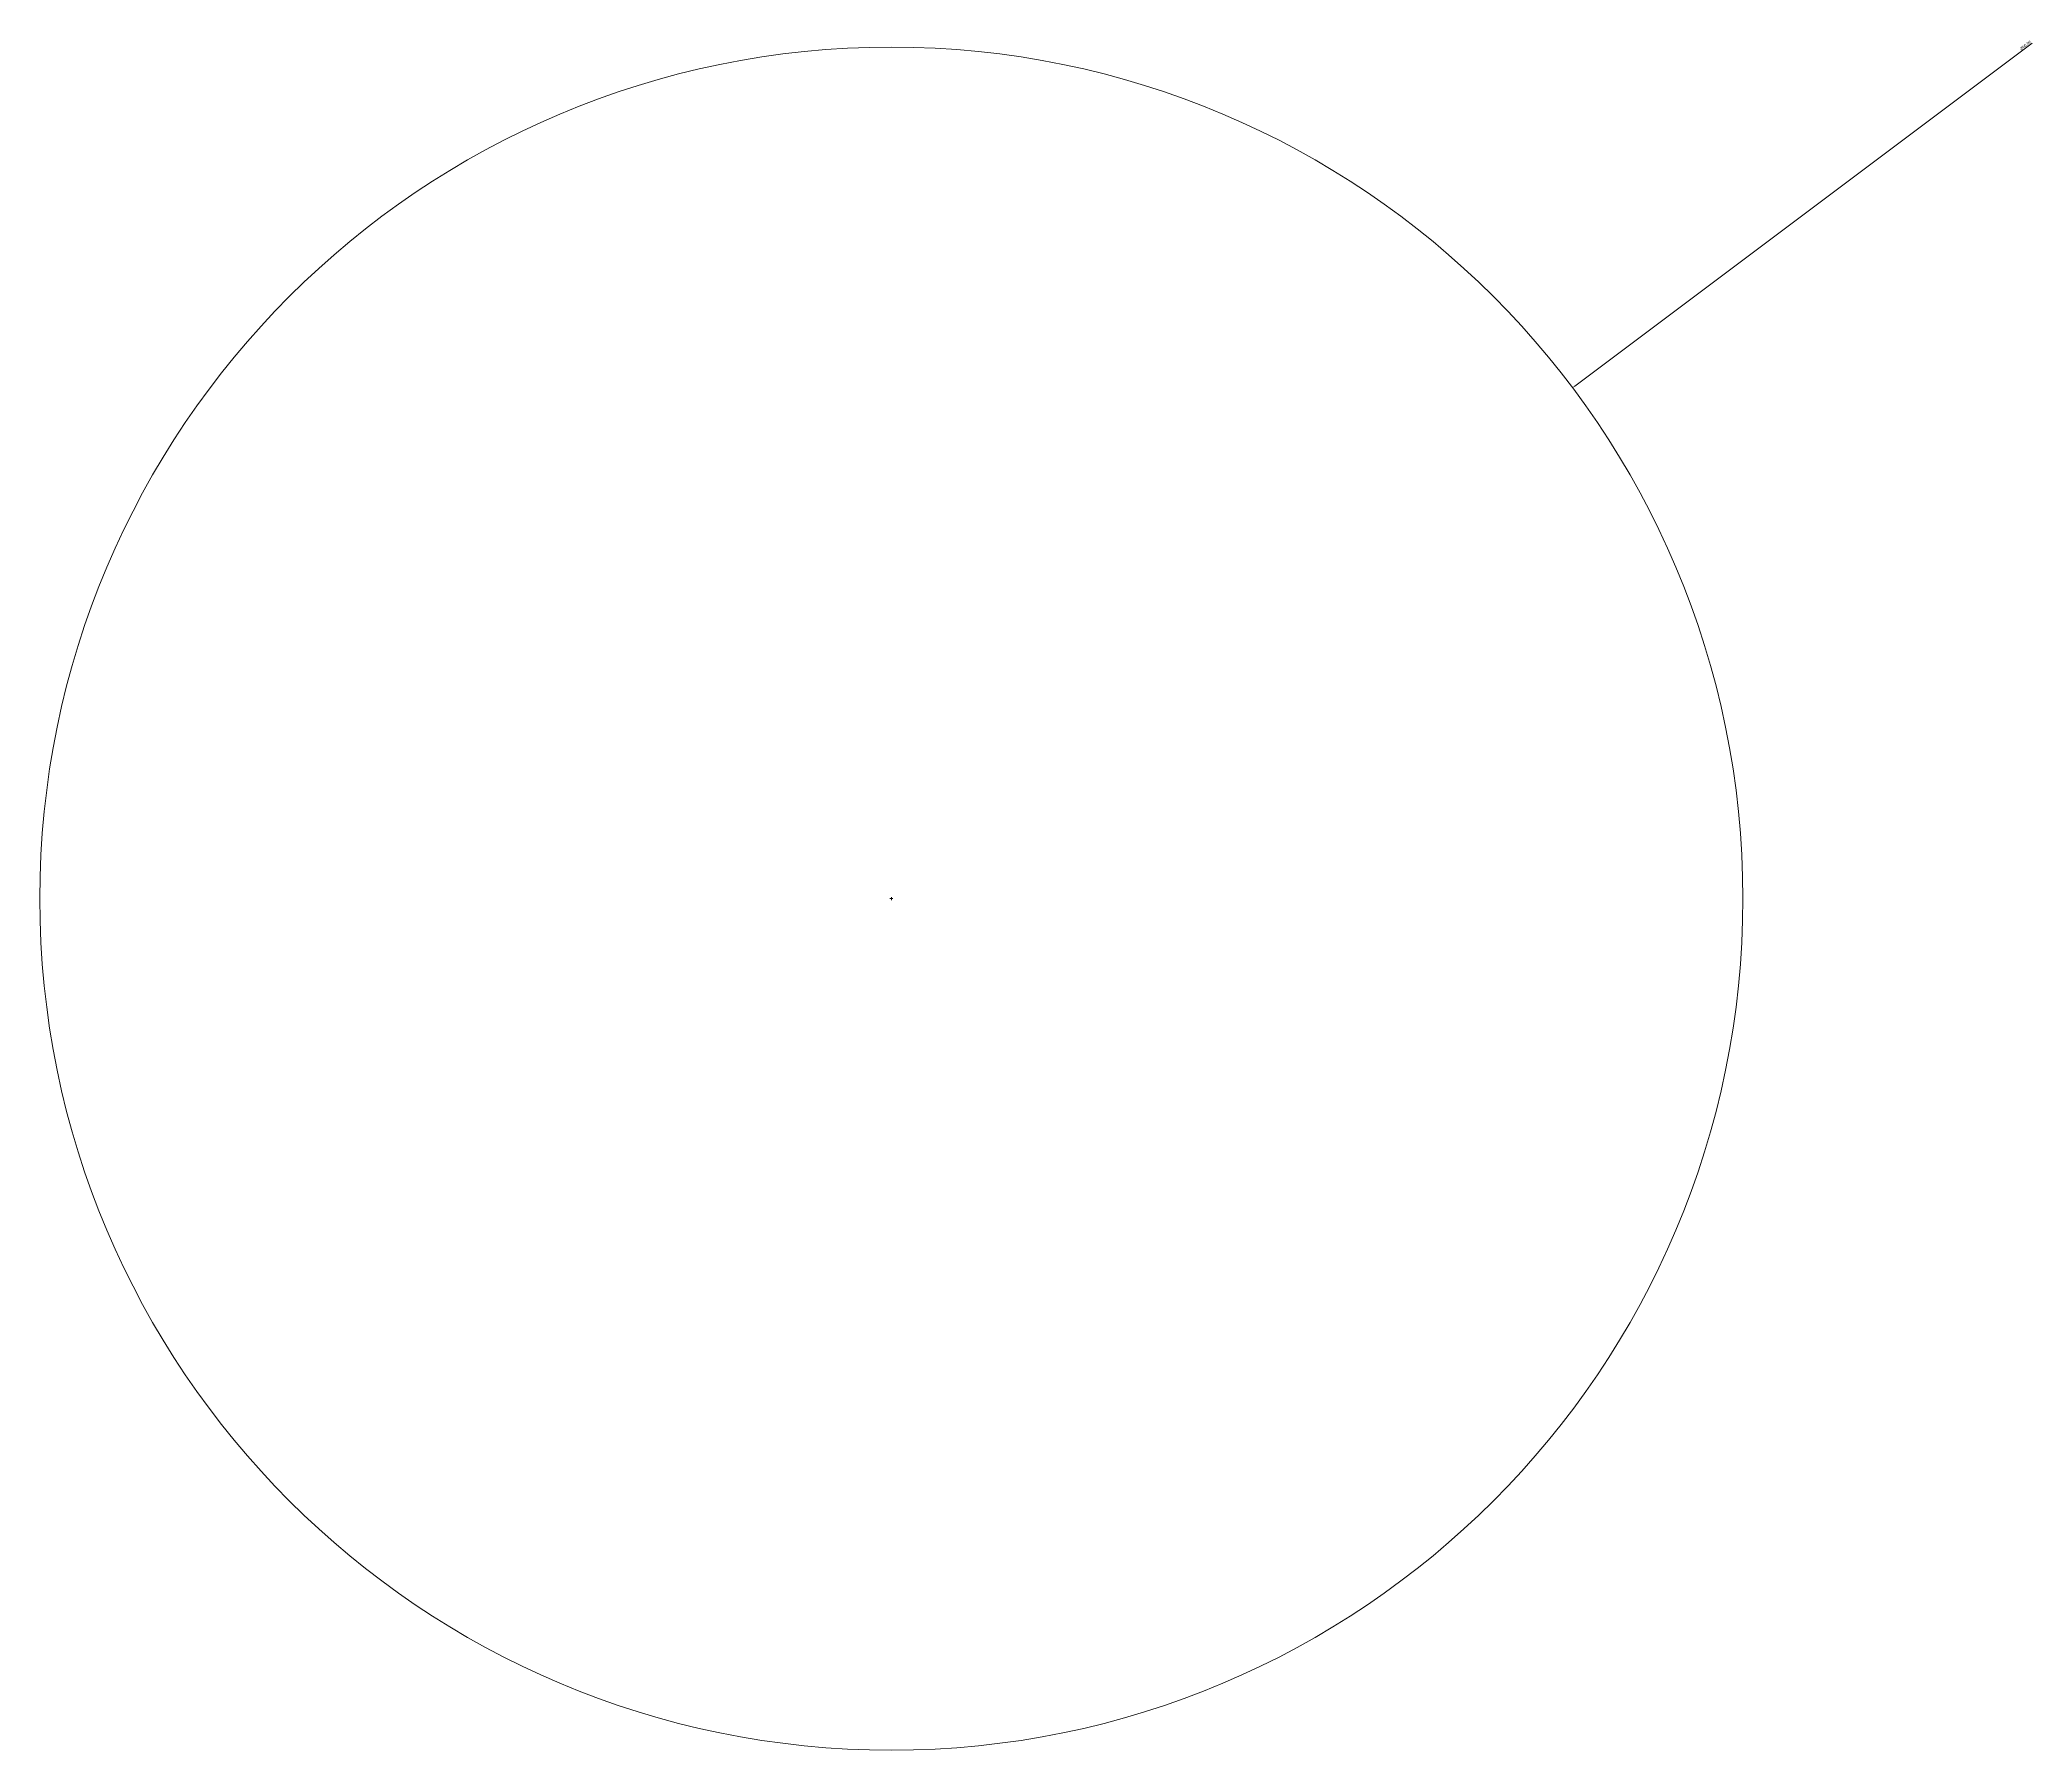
# Model space of a CAD drawing. Header units: inches. Extents: x -26 to 500, y -40 to 95.
# Drawn here: x 170 to 240.2, y -30 to 30.3 of the extents above; entities that cross this region are included whole.
import ezdxf

# ---------------------------------------------------------------- set-up
doc = ezdxf.new("R2010")
doc.units = ezdxf.units.IN
doc.header["$LTSCALE"] = 0.5
doc.header["$MEASUREMENT"] = 0
doc.layers.get('0').update_dxf_attribs({"linetype": 'CONTINUOUS', "lineweight": 20})
doc.layers.get('DEFPOINTS').update_dxf_attribs({"linetype": 'CONTINUOUS', "lineweight": 13})
doc.layers.add('44', color=7, linetype='CONTINUOUS', lineweight=20)
doc.styles.add('TIMES NEW ROMAN', font='times.ttf')
doc.dimstyles.new('ANNO', dxfattribs={"dimscale": 0, "dimtxt": 0.1, "dimasz": 0.1, "dimexe": 0.025, "dimexo": 0.075, "dimgap": 0.025, "dimtad": 1, "dimzin": 3, "dimdsep": 46, "dimtxsty": 'TIMES NEW ROMAN', "dimcen": 0.05, "dimclrd": 256, "dimclre": 256, "dimclrt": 256, "dimadec": 0, "dimazin": 0, "dimtfac": 1, "dimtofl": 0, "dimtmove": 0, "dimatfit": 3, "dimfxl": 1, "dimtfillclr": 256, "dimtolj": 1, "dimtzin": 0, "dimlwd": -1, "dimlwe": -1, "dimarcsym": 0})

# ---------------------------------------------------------------- blocks, each defined once
blk = doc.blocks.new('*D3')
at = {"layer": '44'}
for p, q in [((240.191, 30.144), (224.08, 18.06)), ((199.95, 0), (200.05, 0)), ((200, -0.05), (200, 0.05))]:
    blk.add_line(p, q, dxfattribs=at)
blk.add_solid([(224.07, 18.073), (224.09, 18.047), (224, 18)], dxfattribs=at)
at = {"layer": 'DEFPOINTS', "color": 0}
for p in [(224, 18), (176, -18)]:
    blk.add_point(p, dxfattribs=at)
at = {"layer": '44', "insert": (239.954, 30.062), "char_height": 0.1, "attachment_point": 5, "rotation": 36.8699, "style": 'TIMES NEW ROMAN'}
blk.add_mtext('\\A1;∅60.00', dxfattribs=at)

msp = doc.modelspace()

# ---------------------------------------------------------------- linework, layer by layer
msp.add_circle((200, 0), 30)

# ---------------------------------------------------------------- dimensions: what is measured, and where the dimension line sits
at = {"layer": '44'}
dim = msp.add_diameter_dim_2p(p1=(176, -18), p2=(224, 18), dimstyle='ANNO', override={"dimpost": '\\X'}, dxfattribs=at)
dim.commit()
dim.dimension.update_dxf_attribs({"geometry": '*D3', "text_midpoint": (240, 30), "dimtype": 131})

doc.saveas('drawing.dxf')
